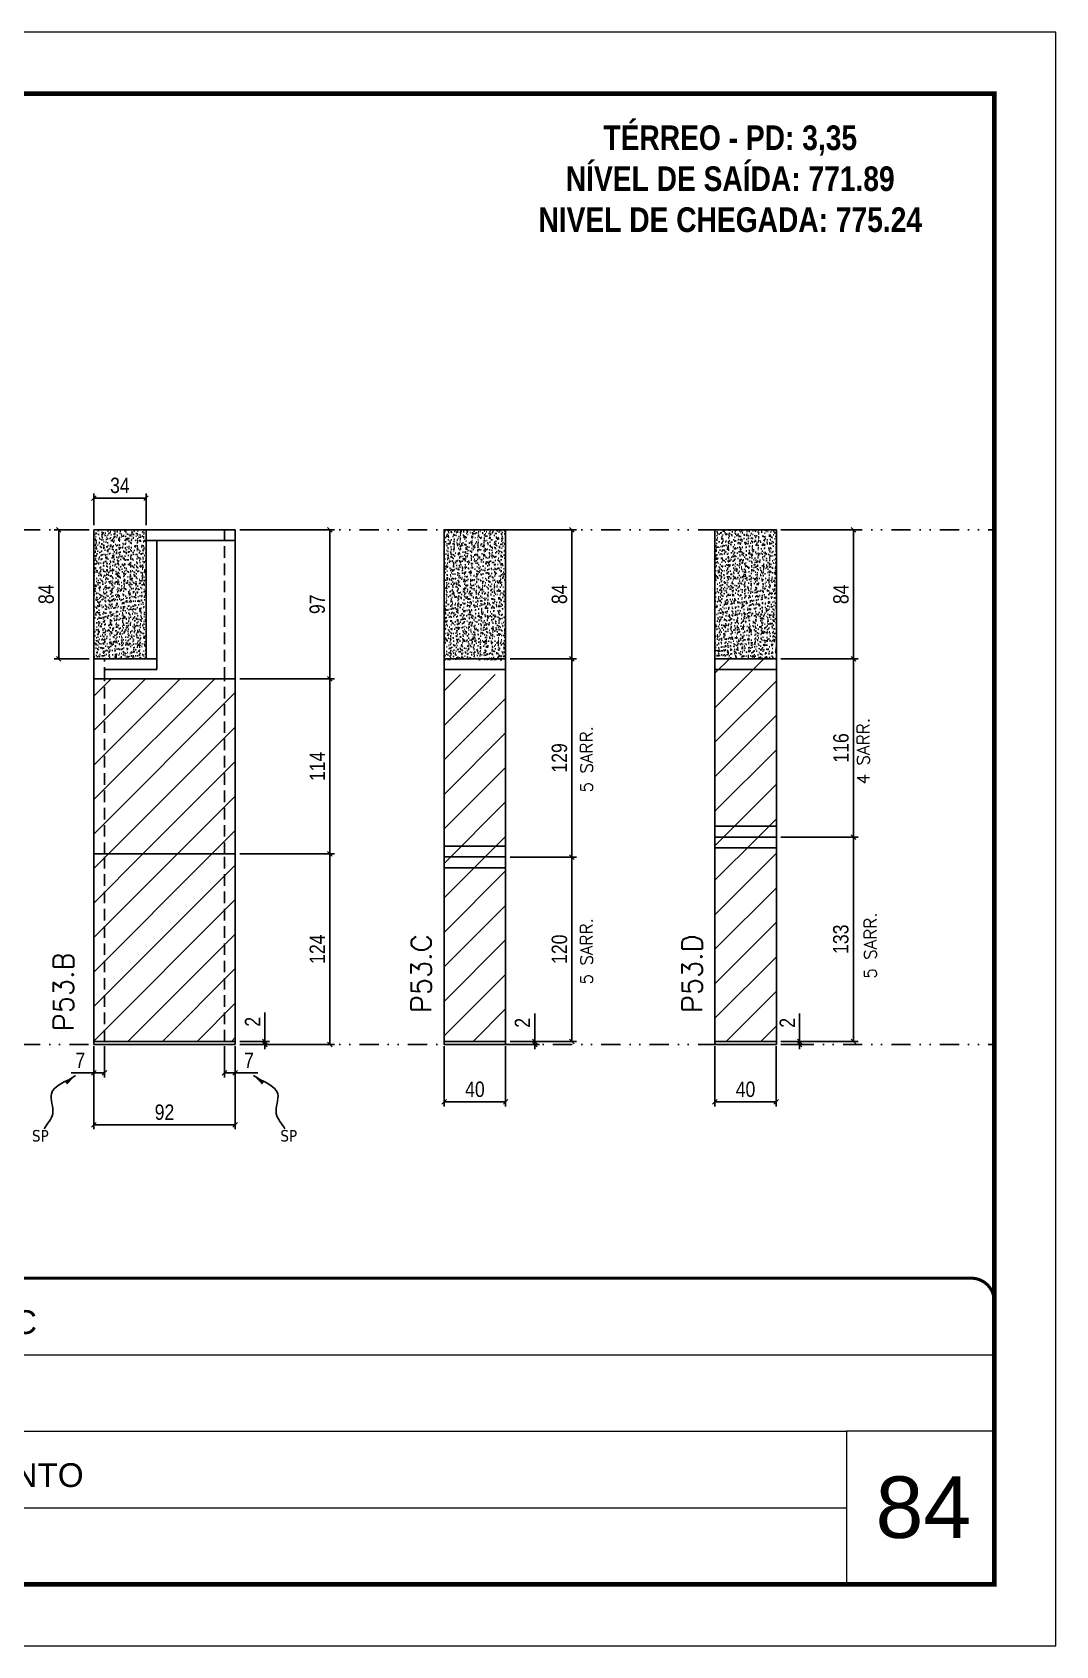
# Model space of a CAD drawing. Extents: x 2949 to 9203, y -16089 to 12527.
# Drawn here: x 8537 to 9203, y -11495 to -10445 of the extents above; entities that cross this region are included whole.
import ezdxf

# ---------------------------------------------------------------- set-up
doc = ezdxf.new("R2010")
doc.units = 0
for name, pattern in [('CONTINUO', [0]), ('DASHED', [0.75, 0.5, -0.25]), ('DIVIDE2', [0.625, 0.25, -0.125, 0, -0.125, 0, -0.125]), ('HIDDEN', [0.375, 0.25, -0.125])]:
    doc.linetypes.add(name, pattern=pattern)
for name, color, linetype, lineweight in [('CARIMBO', 255, 'Continuous', 9), ('Folhas', 255, 'Continuous', 9), ('Hachura', 251, 'Continuous', 9), ('SARRAFO DE PRESSAO', 251, 'DASHED', 9), ('Texto Seção', 7, 'Continuous', 15)]:
    doc.layers.add(name, color=color, linetype=linetype, lineweight=lineweight)
for name, color, linetype in [('COTA', 241, 'Continuous'), ('NOMENCLATURA', 7, 'Continuous'), ('Nível', 160, 'Continuous'), ('Painéis', 200, 'Continuous'), ('Romaneio', 10, 'Continuous'), ('SARR_2.2x7', 40, 'Continuous'), ('Sarrafo de Pressão', 42, 'HIDDEN'), ('texto', 7, 'Continuous')]:
    doc.layers.add(name, color=color, linetype=linetype)
doc.styles.add('ARIAL', font='arial.ttf')
doc.styles.add('COTA TECNICA', font='techl___.ttf', dxfattribs={"height": 10})
doc.styles.add('COTA TECNICA-50', font='techl___.ttf', dxfattribs={"height": 10})
doc.styles.add('REGUA-120', font='ROMANS.shx', dxfattribs={"height": 15})
doc.styles.add('ROMANC', font='techb___.ttf', dxfattribs={"height": 2.5})
doc.styles.add('ROMANS', font='romans.shx')
doc.styles.get("Standard").update_dxf_attribs({"font": 'arial.ttf'})
doc.dimstyles.new('COTA PAINEL-50', dxfattribs={"dimtxt": 10, "dimasz": 3, "dimexe": 3, "dimexo": 3, "dimgap": 3, "dimtad": 1, "dimdec": 1, "dimzin": 12, "dimdsep": 46, "dimtxsty": 'COTA TECNICA-50', "dimblk1": 'OBLIQUE', "dimblk2": 'OBLIQUE', "dimsah": 1, "dimcen": 0.9, "dimclrd": 4, "dimclre": 4, "dimclrt": 240, "dimadec": 1, "dimazin": 3, "dimtfac": 1, "dimtdec": 1, "dimtmove": 0, "dimatfit": 3, "dimfxl": 1, "dimtolj": 1, "dimtzin": 12, "dimarcsym": 0})
doc.dimstyles.new('PAINEL', dxfattribs={"dimtxt": 10, "dimasz": 3, "dimexe": 3, "dimexo": 3, "dimgap": 3, "dimtad": 1, "dimdec": 1, "dimzin": 12, "dimdsep": 46, "dimtxsty": 'COTA TECNICA', "dimblk1": 'OBLIQUE', "dimblk2": 'OBLIQUE', "dimsah": 1, "dimcen": 0.9, "dimclrd": 4, "dimclre": 4, "dimclrt": 240, "dimadec": 1, "dimazin": 3, "dimtfac": 1, "dimtdec": 1, "dimtmove": 0, "dimatfit": 3, "dimfxl": 1, "dimtolj": 1, "dimtzin": 12, "dimarcsym": 0})
doc.dimstyles.get("Standard").update_dxf_attribs({"dimtxt": 0.18, "dimasz": 0.18, "dimexe": 0.18, "dimexo": 0.0625, "dimgap": 0.09, "dimtad": 0, "dimtih": 1, "dimtoh": 1, "dimdec": 4, "dimzin": 0, "dimdsep": 46, "dimtxsty": 'Standard', "dimcen": 0.09, "dimadec": 0, "dimazin": 0, "dimtfac": 1, "dimtdec": 4, "dimtofl": 0, "dimtmove": 0, "dimatfit": 3, "dimfxl": 1, "dimtolj": 1, "dimtzin": 0, "dimarcsym": 0})
pattern_1 = [(45, (-121303.467, -36496.372), (-11.2253202, 11.2253202), [])]
pattern_2 = [(45, (0, 1148.575), (-11.22532, 11.22532), [])]

# ---------------------------------------------------------------- blocks, each defined once
blk = doc.blocks.new('9999999999')
at = {"color": 30, "linetype": 'CONTINUO'}
for p, q in [((98564.6, 34379.6), (99584, 34379.6)), ((98564.6, 34329.8), (99488, 34329.8)), ((99584, 34329.8), (99488, 34329.8)), ((99488, 34329.8), (99488, 34230.2)), ((98564.6, 34280), (99488, 34280))]:
    blk.add_line(p, q, dxfattribs=at)
at = {"color": 30, "linetype": 'CONTINUO', "const_width": 2}
blk.add_lwpolyline([(99584, 34230.2), (99584, 34414.4, 0.414214), (99569, 34429.4), (98229, 34429.4, 0.414214), (98214, 34414.4), (98214, 34245.2, 0.414214), (98229, 34230.2), (99584, 34230.2)], format="xyb", dxfattribs=at)
at = {"layer": 'Folhas'}
blk.add_lwpolyline([(98139, 34190.2), (99624, 34190.2), (99624, 35240.2), (98139, 35240.2)], close=True, dxfattribs=at)
at = {"layer": 'Folhas', "color": 30, "const_width": 3}
blk.add_lwpolyline([(98214, 34230.2), (99584, 34230.2), (99584, 35200.2), (98214, 35200.2)], close=True, dxfattribs=at)
at = {"color": 7, "linetype": 'Continuous', "ltscale": 5, "style": 'ARIAL'}
for s, height, p in [('ROCONTEC', 15.48, (98837.7, 34393.1)), ('1° PAVIMENTO', 15.483, (98837.7, 34293.5))]:
    blk.add_text(s, height=height, dxfattribs=at).set_placement(p)
blk = doc.blocks.new('_Oblique')
at = {"color": 0, "linetype": 'ByBlock', "lineweight": -2}
blk.add_line((-0.5, -0.5), (0.5, 0.5), dxfattribs=at)
blk = doc.blocks.new('*D3126')
at = {"layer": 'COTA', "color": 4, "lineweight": -2, "transparency": 16777216}
for p, q in [((8804.8, -11104.5), (8804.8, -11143.8)), ((8844.8, -11104.5), (8844.8, -11143.8)), ((8804.8, -11140.8), (8844.8, -11140.8))]:
    blk.add_line(p, q, dxfattribs=at)
at = {"layer": 'Defpoints', "color": 0, "transparency": 16777216}
for p in [(8804.8, -11101.5), (8844.8, -11101.5), (8844.8, -11140.8)]:
    blk.add_point(p, dxfattribs=at)
at = {"layer": 'COTA', "color": 4, "lineweight": -2, "transparency": 16777216, "xscale": 3, "yscale": 3, "zscale": 3, "rotation": 180}
blk.add_blockref('_Oblique', (8804.8, -11140.8), dxfattribs=at)
at = {"layer": 'COTA', "color": 4, "lineweight": -2, "transparency": 16777216, "xscale": 3, "yscale": 3, "zscale": 3}
blk.add_blockref('_Oblique', (8844.8, -11140.8), dxfattribs=at)
at = {"layer": 'COTA', "color": 240, "transparency": 16777216, "insert": (8824.8, -11132.7), "char_height": 10, "attachment_point": 5, "style": 'COTA TECNICA'}
blk.add_mtext('\\A1;40', dxfattribs=at)
blk = doc.blocks.new('*D3127')
at = {"layer": 'COTA', "color": 4, "lineweight": -2, "transparency": 16777216}
for p, q in [((8863.7, -11101.5), (8863.7, -11083.4)), ((8847.8, -11101.5), (8866.7, -11101.5)), ((8847.8, -11103.5), (8866.7, -11103.5)), ((8863.7, -11103.5), (8863.7, -11101.5)), ((8863.7, -11103.5), (8863.7, -11106.5))]:
    blk.add_line(p, q, dxfattribs=at)
at = {"layer": 'Defpoints', "color": 0, "transparency": 16777216}
for p in [(8844.8, -11101.5), (8844.8, -11103.5), (8863.7, -11101.5)]:
    blk.add_point(p, dxfattribs=at)
at = {"layer": 'COTA', "color": 4, "lineweight": -2, "transparency": 16777216, "xscale": 3, "yscale": 3, "zscale": 3}
for p, rotation in [((8863.7, -11101.5), 270), ((8863.7, -11103.5), 90)]:
    blk.add_blockref('_Oblique', p, dxfattribs=dict(at, rotation=rotation))
at = {"layer": 'COTA', "color": 240, "transparency": 16777216, "insert": (8855.7, -11089.4), "char_height": 10, "attachment_point": 5, "rotation": 90, "style": 'COTA TECNICA-50'}
blk.add_mtext('\\A1;2', dxfattribs=at)
blk = doc.blocks.new('*D3140')
at = {"layer": 'COTA', "color": 4, "linetype": 'ByBlock', "lineweight": -2, "transparency": 16777216}
for p, q in [((8847.8, -10981.5), (8890.9, -10981.5)), ((8887.9, -11101.5), (8887.9, -10981.5)), ((8847.8, -11101.5), (8890.9, -11101.5))]:
    blk.add_line(p, q, dxfattribs=at)
at = {"layer": 'Defpoints', "color": 0, "linetype": 'ByBlock', "transparency": 16777216}
for p in [(8844.8, -10981.5), (8887.9, -10981.5), (8844.8, -11101.5)]:
    blk.add_point(p, dxfattribs=at)
at = {"layer": 'COTA', "color": 4, "linetype": 'ByBlock', "lineweight": -2, "transparency": 16777216, "xscale": 3, "yscale": 3, "zscale": 3}
for p, rotation in [((8887.9, -10981.5), 90), ((8887.9, -11101.5), 270)]:
    blk.add_blockref('_Oblique', p, dxfattribs=dict(at, rotation=rotation))
at = {"layer": 'COTA', "color": 240, "linetype": 'ByBlock', "transparency": 16777216, "insert": (8879.8, -11041.5), "char_height": 10, "attachment_point": 5, "rotation": 90, "style": 'COTA TECNICA'}
blk.add_mtext('\\A1;120', dxfattribs=at)
blk = doc.blocks.new('*D3128')
at = {"layer": 'COTA', "color": 4, "lineweight": -2, "transparency": 16777216}
for p, q in [((8980.8, -11104.5), (8980.8, -11143.8)), ((9020.8, -11104.5), (9020.8, -11143.8)), ((8980.8, -11140.8), (9020.8, -11140.8))]:
    blk.add_line(p, q, dxfattribs=at)
at = {"layer": 'Defpoints', "color": 0, "transparency": 16777216}
for p in [(8980.8, -11101.5), (9020.8, -11101.5), (9020.8, -11140.8)]:
    blk.add_point(p, dxfattribs=at)
at = {"layer": 'COTA', "color": 4, "lineweight": -2, "transparency": 16777216, "xscale": 3, "yscale": 3, "zscale": 3, "rotation": 180}
blk.add_blockref('_Oblique', (8980.8, -11140.8), dxfattribs=at)
at = {"layer": 'COTA', "color": 4, "lineweight": -2, "transparency": 16777216, "xscale": 3, "yscale": 3, "zscale": 3}
blk.add_blockref('_Oblique', (9020.8, -11140.8), dxfattribs=at)
at = {"layer": 'COTA', "color": 240, "transparency": 16777216, "insert": (9000.8, -11132.7), "char_height": 10, "attachment_point": 5, "style": 'COTA TECNICA'}
blk.add_mtext('\\A1;40', dxfattribs=at)
blk = doc.blocks.new('*D3129')
at = {"layer": 'COTA', "color": 4, "lineweight": -2, "transparency": 16777216}
for p, q in [((9036, -11101.5), (9036, -11083.4)), ((9023.8, -11101.5), (9039, -11101.5)), ((9023.8, -11103.5), (9039, -11103.5)), ((9036, -11103.5), (9036, -11101.5)), ((9036, -11103.5), (9036, -11106.5))]:
    blk.add_line(p, q, dxfattribs=at)
at = {"layer": 'Defpoints', "color": 0, "transparency": 16777216}
for p in [(9020.8, -11101.5), (9020.8, -11103.5), (9036, -11101.5)]:
    blk.add_point(p, dxfattribs=at)
at = {"layer": 'COTA', "color": 4, "lineweight": -2, "transparency": 16777216, "xscale": 3, "yscale": 3, "zscale": 3}
for p, rotation in [((9036, -11101.5), 270), ((9036, -11103.5), 90)]:
    blk.add_blockref('_Oblique', p, dxfattribs=dict(at, rotation=rotation))
at = {"layer": 'COTA', "color": 240, "transparency": 16777216, "insert": (9028, -11089.4), "char_height": 10, "attachment_point": 5, "rotation": 90, "style": 'COTA TECNICA-50'}
blk.add_mtext('\\A1;2', dxfattribs=at)
blk = doc.blocks.new('*D3141')
at = {"layer": 'COTA', "color": 4, "linetype": 'ByBlock', "lineweight": -2, "transparency": 16777216}
for p, q in [((9023.8, -10768.5), (9074, -10768.5)), ((9071, -10768.5), (9071, -10852.5)), ((9023.8, -10852.5), (9074, -10852.5))]:
    blk.add_line(p, q, dxfattribs=at)
at = {"layer": 'Defpoints', "color": 0, "linetype": 'ByBlock', "transparency": 16777216}
for p in [(9020.8, -10768.5), (9020.8, -10852.5), (9071, -10852.5)]:
    blk.add_point(p, dxfattribs=at)
at = {"layer": 'COTA', "color": 4, "linetype": 'ByBlock', "lineweight": -2, "transparency": 16777216, "xscale": 3, "yscale": 3, "zscale": 3}
for p, rotation in [((9071, -10768.5), 90), ((9071, -10852.5), 270)]:
    blk.add_blockref('_Oblique', p, dxfattribs=dict(at, rotation=rotation))
at = {"layer": 'COTA', "color": 240, "linetype": 'ByBlock', "transparency": 16777216, "insert": (9062.9, -10810.5), "char_height": 10, "attachment_point": 5, "rotation": 90, "style": 'COTA TECNICA'}
blk.add_mtext('\\A1;84', dxfattribs=at)
blk = doc.blocks.new('*D3142')
at = {"layer": 'COTA', "color": 4, "linetype": 'ByBlock', "lineweight": -2, "transparency": 16777216}
for p, q in [((9023.8, -10968.5), (9074, -10968.5)), ((9071, -11101.5), (9071, -10968.5)), ((9023.8, -11101.5), (9074, -11101.5))]:
    blk.add_line(p, q, dxfattribs=at)
at = {"layer": 'Defpoints', "color": 0, "linetype": 'ByBlock', "transparency": 16777216}
for p in [(9020.8, -10968.5), (9071, -10968.5), (9020.8, -11101.5)]:
    blk.add_point(p, dxfattribs=at)
at = {"layer": 'COTA', "color": 4, "linetype": 'ByBlock', "lineweight": -2, "transparency": 16777216, "xscale": 3, "yscale": 3, "zscale": 3}
for p, rotation in [((9071, -10968.5), 90), ((9071, -11101.5), 270)]:
    blk.add_blockref('_Oblique', p, dxfattribs=dict(at, rotation=rotation))
at = {"layer": 'COTA', "color": 240, "linetype": 'ByBlock', "transparency": 16777216, "insert": (9062.8, -11035), "char_height": 10, "attachment_point": 5, "rotation": 90, "style": 'COTA TECNICA'}
blk.add_mtext('\\A1;133', dxfattribs=at)
blk = doc.blocks.new('*D3130')
at = {"layer": 'COTA', "color": 4, "lineweight": -2, "transparency": 16777216}
for p, q in [((8576.9, -11104.5), (8576.9, -11158.7)), ((8668.9, -11104.5), (8668.9, -11158.7)), ((8576.9, -11155.7), (8668.9, -11155.7))]:
    blk.add_line(p, q, dxfattribs=at)
at = {"layer": 'Defpoints', "color": 0, "transparency": 16777216}
for p in [(8576.9, -11101.5), (8668.9, -11101.5), (8668.9, -11155.7)]:
    blk.add_point(p, dxfattribs=at)
at = {"layer": 'COTA', "color": 4, "lineweight": -2, "transparency": 16777216, "xscale": 3, "yscale": 3, "zscale": 3, "rotation": 180}
blk.add_blockref('_Oblique', (8576.9, -11155.7), dxfattribs=at)
at = {"layer": 'COTA', "color": 4, "lineweight": -2, "transparency": 16777216, "xscale": 3, "yscale": 3, "zscale": 3}
blk.add_blockref('_Oblique', (8668.9, -11155.7), dxfattribs=at)
at = {"layer": 'COTA', "color": 240, "transparency": 16777216, "insert": (8622.9, -11147.6), "char_height": 10, "attachment_point": 5, "style": 'COTA TECNICA'}
blk.add_mtext('\\A1;92', dxfattribs=at)
blk = doc.blocks.new('*D3131')
at = {"layer": 'COTA', "color": 4, "lineweight": -2, "transparency": 16777216}
for p, q in [((8661.9, -11104.5), (8661.9, -11125)), ((8668.9, -11106.5), (8668.9, -11125)), ((8661.9, -11122), (8668.9, -11122)), ((8668.9, -11122), (8683.7, -11122))]:
    blk.add_line(p, q, dxfattribs=at)
at = {"layer": 'Defpoints', "color": 0, "transparency": 16777216}
for p in [(8661.9, -11101.5), (8668.9, -11103.5), (8668.9, -11122)]:
    blk.add_point(p, dxfattribs=at)
at = {"layer": 'COTA', "color": 4, "lineweight": -2, "transparency": 16777216, "xscale": 3, "yscale": 3, "zscale": 3, "rotation": 180}
blk.add_blockref('_Oblique', (8661.9, -11122), dxfattribs=at)
at = {"layer": 'COTA', "color": 4, "lineweight": -2, "transparency": 16777216, "xscale": 3, "yscale": 3, "zscale": 3}
blk.add_blockref('_Oblique', (8668.9, -11122), dxfattribs=at)
at = {"layer": 'COTA', "color": 240, "transparency": 16777216, "insert": (8677.8, -11113.9), "char_height": 10, "attachment_point": 5, "style": 'COTA TECNICA-50'}
blk.add_mtext('\\A1;7', dxfattribs=at)
blk = doc.blocks.new('*D3132')
at = {"layer": 'COTA', "color": 4, "lineweight": -2, "transparency": 16777216}
for p, q in [((8576.9, -11106.5), (8576.9, -11125)), ((8583.9, -11104.5), (8583.9, -11125)), ((8576.9, -11122), (8562.2, -11122)), ((8583.9, -11122), (8576.9, -11122))]:
    blk.add_line(p, q, dxfattribs=at)
at = {"layer": 'Defpoints', "color": 0, "transparency": 16777216}
for p in [(8576.9, -11103.5), (8583.9, -11101.5), (8576.9, -11122)]:
    blk.add_point(p, dxfattribs=at)
at = {"layer": 'COTA', "color": 4, "lineweight": -2, "transparency": 16777216, "xscale": 3, "yscale": 3, "zscale": 3, "rotation": 180}
blk.add_blockref('_Oblique', (8576.9, -11122), dxfattribs=at)
at = {"layer": 'COTA', "color": 4, "lineweight": -2, "transparency": 16777216, "xscale": 3, "yscale": 3, "zscale": 3}
blk.add_blockref('_Oblique', (8583.9, -11122), dxfattribs=at)
at = {"layer": 'COTA', "color": 240, "transparency": 16777216, "insert": (8568.1, -11113.9), "char_height": 10, "attachment_point": 5, "style": 'COTA TECNICA-50'}
blk.add_mtext('\\A1;7', dxfattribs=at)
blk = doc.blocks.new('*D3133')
at = {"layer": 'Defpoints', "color": 0, "linetype": 'ByBlock', "transparency": 16777216}
for p in [(8668.9, -10979.5), (8730.4, -10979.5), (8668.9, -11103.5)]:
    blk.add_point(p, dxfattribs=at)
at = {"layer": 'Romaneio', "color": 4, "linetype": 'ByBlock', "lineweight": -2, "transparency": 16777216}
for p, q in [((8671.9, -10979.5), (8733.4, -10979.5)), ((8730.4, -11103.5), (8730.4, -10979.5)), ((8671.9, -11103.5), (8733.4, -11103.5))]:
    blk.add_line(p, q, dxfattribs=at)
at = {"layer": 'Romaneio', "color": 4, "linetype": 'ByBlock', "lineweight": -2, "transparency": 16777216, "xscale": 3, "yscale": 3, "zscale": 3}
for p, rotation in [((8730.4, -10979.5), 90), ((8730.4, -11103.5), 270)]:
    blk.add_blockref('_Oblique', p, dxfattribs=dict(at, rotation=rotation))
at = {"layer": 'Romaneio', "color": 240, "linetype": 'ByBlock', "transparency": 16777216, "insert": (8722.3, -11041.5), "char_height": 10, "attachment_point": 5, "rotation": 90, "style": 'COTA TECNICA'}
blk.add_mtext('\\A1;124', dxfattribs=at)
blk = doc.blocks.new('*D3134')
at = {"layer": 'COTA', "color": 4, "lineweight": -2, "transparency": 16777216}
for p, q in [((8688.2, -11101.5), (8688.2, -11082.7)), ((8671.9, -11101.5), (8691.2, -11101.5)), ((8671.9, -11103.5), (8691.2, -11103.5)), ((8688.2, -11103.5), (8688.2, -11101.5)), ((8688.2, -11103.5), (8688.2, -11106.5))]:
    blk.add_line(p, q, dxfattribs=at)
at = {"layer": 'Defpoints', "color": 0, "transparency": 16777216}
for p in [(8668.9, -11101.5), (8668.9, -11103.5), (8688.2, -11103.5)]:
    blk.add_point(p, dxfattribs=at)
at = {"layer": 'COTA', "color": 4, "lineweight": -2, "transparency": 16777216, "xscale": 3, "yscale": 3, "zscale": 3}
for p, rotation in [((8688.2, -11101.5), 270), ((8688.2, -11103.5), 90)]:
    blk.add_blockref('_Oblique', p, dxfattribs=dict(at, rotation=rotation))
at = {"layer": 'COTA', "color": 240, "transparency": 16777216, "insert": (8680.2, -11088.7), "char_height": 10, "attachment_point": 5, "rotation": 90, "style": 'COTA TECNICA-50'}
blk.add_mtext('\\A1;2', dxfattribs=at)
blk = doc.blocks.new('*D3135')
at = {"layer": 'COTA', "color": 4, "linetype": 'ByBlock', "lineweight": -2, "transparency": 16777216}
for p, q in [((8671.9, -10865.5), (8733.4, -10865.5)), ((8730.4, -10979.5), (8730.4, -10865.5)), ((8674.3, -10979.5), (8733.4, -10979.5))]:
    blk.add_line(p, q, dxfattribs=at)
at = {"layer": 'Defpoints', "color": 0, "linetype": 'ByBlock', "transparency": 16777216}
for p in [(8668.9, -10865.5), (8730.4, -10865.5), (8671.3, -10979.5)]:
    blk.add_point(p, dxfattribs=at)
at = {"layer": 'COTA', "color": 4, "linetype": 'ByBlock', "lineweight": -2, "transparency": 16777216, "xscale": 3, "yscale": 3, "zscale": 3}
for p, rotation in [((8730.4, -10865.5), 90), ((8730.4, -10979.5), 270)]:
    blk.add_blockref('_Oblique', p, dxfattribs=dict(at, rotation=rotation))
at = {"layer": 'COTA', "color": 240, "linetype": 'ByBlock', "transparency": 16777216, "insert": (8722.3, -10922.5), "char_height": 10, "attachment_point": 5, "rotation": 90, "style": 'COTA TECNICA'}
blk.add_mtext('\\A1;114', dxfattribs=at)
blk = doc.blocks.new('*D3144')
at = {"layer": 'COTA', "color": 4, "linetype": 'ByBlock', "lineweight": -2, "transparency": 16777216}
for p, q in [((8847.8, -10768.5), (8890.9, -10768.5)), ((8887.9, -10768.5), (8887.9, -10852.5)), ((8847.8, -10852.5), (8890.9, -10852.5))]:
    blk.add_line(p, q, dxfattribs=at)
at = {"layer": 'Defpoints', "color": 0, "linetype": 'ByBlock', "transparency": 16777216}
for p in [(8844.8, -10768.5), (8844.8, -10852.5), (8887.9, -10852.5)]:
    blk.add_point(p, dxfattribs=at)
at = {"layer": 'COTA', "color": 4, "linetype": 'ByBlock', "lineweight": -2, "transparency": 16777216, "xscale": 3, "yscale": 3, "zscale": 3}
for p, rotation in [((8887.9, -10768.5), 90), ((8887.9, -10852.5), 270)]:
    blk.add_blockref('_Oblique', p, dxfattribs=dict(at, rotation=rotation))
at = {"layer": 'COTA', "color": 240, "linetype": 'ByBlock', "transparency": 16777216, "insert": (8879.8, -10810.5), "char_height": 10, "attachment_point": 5, "rotation": 90, "style": 'COTA TECNICA'}
blk.add_mtext('\\A1;84', dxfattribs=at)
blk = doc.blocks.new('*D3136')
at = {"layer": 'COTA', "color": 4, "linetype": 'ByBlock', "lineweight": -2, "transparency": 16777216}
for p, q in [((8847.8, -10852.5), (8890.9, -10852.5)), ((8887.9, -10852.5), (8887.9, -10981.5)), ((8847.8, -10981.5), (8890.9, -10981.5))]:
    blk.add_line(p, q, dxfattribs=at)
at = {"layer": 'Defpoints', "color": 0, "linetype": 'ByBlock', "transparency": 16777216}
for p in [(8844.8, -10852.5), (8844.8, -10981.5), (8887.9, -10981.5)]:
    blk.add_point(p, dxfattribs=at)
at = {"layer": 'COTA', "color": 4, "linetype": 'ByBlock', "lineweight": -2, "transparency": 16777216, "xscale": 3, "yscale": 3, "zscale": 3}
for p, rotation in [((8887.9, -10852.5), 90), ((8887.9, -10981.5), 270)]:
    blk.add_blockref('_Oblique', p, dxfattribs=dict(at, rotation=rotation))
at = {"layer": 'COTA', "color": 240, "linetype": 'ByBlock', "transparency": 16777216, "insert": (8879.8, -10917), "char_height": 10, "attachment_point": 5, "rotation": 90, "style": 'COTA TECNICA'}
blk.add_mtext('\\A1;129', dxfattribs=at)
blk = doc.blocks.new('*D3143')
at = {"layer": 'COTA', "color": 4, "lineweight": -2, "transparency": 16777216}
for p, q in [((9023.8, -10852.5), (9074, -10852.5)), ((9071, -10852.5), (9071, -10968.5)), ((9023.8, -10968.5), (9074, -10968.5))]:
    blk.add_line(p, q, dxfattribs=at)
at = {"layer": 'Defpoints', "color": 0, "transparency": 16777216}
for p in [(9020.8, -10852.5), (9020.8, -10968.5), (9071, -10968.5)]:
    blk.add_point(p, dxfattribs=at)
at = {"layer": 'COTA', "color": 4, "lineweight": -2, "transparency": 16777216, "xscale": 3, "yscale": 3, "zscale": 3}
for p, rotation in [((9071, -10852.5), 90), ((9071, -10968.5), 270)]:
    blk.add_blockref('_Oblique', p, dxfattribs=dict(at, rotation=rotation))
at = {"layer": 'COTA', "color": 240, "transparency": 16777216, "insert": (9062.9, -10910.5), "char_height": 10, "attachment_point": 5, "rotation": 90, "style": 'COTA TECNICA'}
blk.add_mtext('\\A1;116', dxfattribs=at)
blk = doc.blocks.new('*D3146')
at = {"layer": 'COTA', "color": 4, "linetype": 'ByBlock', "lineweight": -2, "transparency": 16777216}
for p, q in [((8671.9, -10768.5), (8733.4, -10768.5)), ((8730.4, -10865.5), (8730.4, -10768.5)), ((8671.9, -10865.5), (8733.4, -10865.5))]:
    blk.add_line(p, q, dxfattribs=at)
at = {"layer": 'Defpoints', "color": 0, "linetype": 'ByBlock', "transparency": 16777216}
for p in [(8668.9, -10768.5), (8730.4, -10768.5), (8668.9, -10865.5)]:
    blk.add_point(p, dxfattribs=at)
at = {"layer": 'COTA', "color": 4, "linetype": 'ByBlock', "lineweight": -2, "transparency": 16777216, "xscale": 3, "yscale": 3, "zscale": 3}
for p, rotation in [((8730.4, -10768.5), 90), ((8730.4, -10865.5), 270)]:
    blk.add_blockref('_Oblique', p, dxfattribs=dict(at, rotation=rotation))
at = {"layer": 'COTA', "color": 240, "linetype": 'ByBlock', "transparency": 16777216, "insert": (8722.3, -10817), "char_height": 10, "attachment_point": 5, "rotation": 90, "style": 'COTA TECNICA'}
blk.add_mtext('\\A1;97', dxfattribs=at)
blk = doc.blocks.new('*D3148')
at = {"layer": 'COTA', "color": 4, "lineweight": -2, "transparency": 16777216}
for p, q in [((8573.9, -10768.5), (8551.1, -10768.5)), ((8554.1, -10768.5), (8554.1, -10852.5)), ((8573.9, -10852.5), (8551.1, -10852.5))]:
    blk.add_line(p, q, dxfattribs=at)
at = {"layer": 'Defpoints', "color": 0, "transparency": 16777216}
for p in [(8576.9, -10768.5), (8554.1, -10852.5), (8576.9, -10852.5)]:
    blk.add_point(p, dxfattribs=at)
at = {"layer": 'COTA', "color": 4, "lineweight": -2, "transparency": 16777216, "xscale": 3, "yscale": 3, "zscale": 3}
for p, rotation in [((8554.1, -10768.5), 90), ((8554.1, -10852.5), 270)]:
    blk.add_blockref('_Oblique', p, dxfattribs=dict(at, rotation=rotation))
at = {"layer": 'COTA', "color": 240, "transparency": 16777216, "insert": (8546, -10810.5), "char_height": 10, "attachment_point": 5, "rotation": 90, "style": 'COTA TECNICA-50'}
blk.add_mtext('\\A1;84', dxfattribs=at)
blk = doc.blocks.new('*D3149')
at = {"layer": 'COTA', "color": 4, "lineweight": -2, "transparency": 16777216}
for p, q in [((8576.9, -10765.5), (8576.9, -10744.9)), ((8576.9, -10747.9), (8610.9, -10747.9)), ((8610.9, -10765.5), (8610.9, -10744.9))]:
    blk.add_line(p, q, dxfattribs=at)
at = {"layer": 'Defpoints', "color": 0, "transparency": 16777216}
for p in [(8610.9, -10747.9), (8576.9, -10768.5), (8610.9, -10768.5)]:
    blk.add_point(p, dxfattribs=at)
at = {"layer": 'COTA', "color": 4, "lineweight": -2, "transparency": 16777216, "xscale": 3, "yscale": 3, "zscale": 3, "rotation": 180}
blk.add_blockref('_Oblique', (8576.9, -10747.9), dxfattribs=at)
at = {"layer": 'COTA', "color": 4, "lineweight": -2, "transparency": 16777216, "xscale": 3, "yscale": 3, "zscale": 3}
blk.add_blockref('_Oblique', (8610.9, -10747.9), dxfattribs=at)
at = {"layer": 'COTA', "color": 240, "transparency": 16777216, "insert": (8593.9, -10739.7), "char_height": 10, "attachment_point": 5, "style": 'COTA TECNICA-50'}
blk.add_mtext('\\A1;34', dxfattribs=at)

msp = doc.modelspace()

# ---------------------------------------------------------------- hatches: boundary and pattern name
at = {"layer": 'COTA', "linetype": 'ByBlock'}
h = msp.add_hatch(dxfattribs=at)
h.set_pattern_fill('AR-CONC', color=256, scale=0.03)
h.set_pattern_definition([(50, (0, 1148.575), (5.4655401, -0.4781726), [0.5715, -6.2865]), (355, (0, 1148.575), (-1.0573026, 5.7317054), [0.4572, -5.0292175]), (100.451445, (0.4555, 1148.535), (4.4082374, 5.2535326), [0.4857003, -5.3427073]), (46.1842, (0, 1150.099), (8.1323712, -1.2612698), [0.85725, -9.42975]), (96.63556, (0.678, 1149.994), (7.122124, 7.4227837), [0.7285507, -8.0140682]), (351.18415, (0, 1150.099), (7.122124, 7.4227837), [0.685799, -7.543792]), (21, (0.762, 1149.718), (4.5484317, -3.067956), [0.5715, -6.2865]), (326, (0.762, 1149.718), (1.8540609, 5.525639), [0.4572, -5.0292]), (71.451445, (1.141, 1149.4624), (6.4024926, 2.457683), [0.4857003, -5.3426981]), (37.5, (0, 1148.5751), (0.0926581, 2.53665117), [0, -4.96824, 0, -5.1054, 0, -5.04825]), (7.5, (0, 1148.575), (2.0045899, 3.00541724), [0, -2.91084, 0, -4.85394, 0, -1.92405]), (327.5, (-1.6993, 1148.5751), (4.06771786, -0.17186232), [0, -1.905, 0, -5.9436, 0, -7.8867]), (317.5, (-2.4613, 1148.575), (4.4438754, 0.7627947), [0, -2.4765, 0, -3.94716, 0, -5.6007])])
h.paths.add_polyline_path([(8610.95, -10768.48), (8576.95, -10768.48), (8576.95, -10852.48), (8610.95, -10852.48)])
h = msp.add_hatch(dxfattribs=at)
h.set_pattern_fill('AR-CONC', color=256, scale=0.03)
h.set_pattern_definition([(50, (-122920.3215, -40046.697), (5.46554007, -0.47817257), [0.5715, -6.2865]), (355, (-122920.3215, -40046.697), (-1.05730264, 5.73170536), [0.4572, -5.02921753]), (100.4514447, (-122919.866, -40046.737), (4.40823741, 5.25353256), [0.48570026, -5.34270734]), (46.1842, (-122920.3215, -40045.173), (8.13237123, -1.26126984), [0.85725, -9.42975]), (96.6355576, (-122919.644, -40045.278), (7.122124, 7.42278374), [0.7285507, -8.01406824]), (351.184151, (-122920.3215, -40045.173), (7.122124, 7.42278374), [0.685799, -7.54379196]), (21, (-122919.5595, -40045.554), (4.54843174, -3.06795595), [0.5715, -6.2865]), (326, (-122919.5595, -40045.554), (1.85406085, 5.52563898), [0.4572, -5.0292]), (71.451445, (-122919.1805, -40045.81), (6.40249258, 2.45768307), [0.48570026, -5.34269813]), (37.5, (-122920.3215, -40046.6971), (0.092658098, 2.536651166), [0, -4.96824, 0, -5.1054, 0, -5.04825]), (7.5, (-122920.3215, -40046.697), (2.004589875, 3.005417245), [0, -2.91084, 0, -4.85394, 0, -1.92405]), (327.5, (-122922.0208, -40046.6971), (4.067717855, -0.17186232), [0, -1.905, 0, -5.9436, 0, -7.8867]), (317.5, (-122922.7828, -40046.697), (4.44387544, 0.76279473), [0, -2.4765, 0, -3.94716, 0, -5.6007])])
h.paths.add_polyline_path([(8804.78, -10853.28), (8844.78, -10853.28), (8844.78, -10768.48), (8804.78, -10768.48)])
h = msp.add_hatch(dxfattribs=at)
h.set_pattern_fill('AR-CONC', color=256, scale=0.03)
h.set_pattern_definition([(50, (-122744.2647, -40005.897), (5.46554007, -0.47817257), [0.5715, -6.2865]), (355, (-122744.2647, -40005.897), (-1.05730264, 5.73170536), [0.4572, -5.02921753]), (100.4514447, (-122743.809, -40005.937), (4.40823741, 5.25353256), [0.48570026, -5.34270734]), (46.1842, (-122744.265, -40004.373), (8.13237123, -1.26126984), [0.85725, -9.42975]), (96.6355576, (-122743.587, -40004.478), (7.122124, 7.42278374), [0.7285507, -8.01406824]), (351.184151, (-122744.265, -40004.373), (7.122124, 7.42278374), [0.685799, -7.54379196]), (21, (-122743.5027, -40004.754), (4.54843174, -3.06795595), [0.5715, -6.2865]), (326, (-122743.5027, -40004.754), (1.85406085, 5.52563898), [0.4572, -5.0292]), (71.451445, (-122743.1237, -40005.01), (6.40249258, 2.45768307), [0.48570026, -5.34269813]), (37.5, (-122744.2647, -40005.8971), (0.092658098, 2.536651166), [0, -4.96824, 0, -5.1054, 0, -5.04825]), (7.5, (-122744.2647, -40005.897), (2.004589875, 3.005417245), [0, -2.91084, 0, -4.85394, 0, -1.92405]), (327.5, (-122745.964, -40005.8971), (4.067717855, -0.17186232), [0, -1.905, 0, -5.9436, 0, -7.8867]), (317.5, (-122746.726, -40005.897), (4.44387544, 0.76279473), [0, -2.4765, 0, -3.94716, 0, -5.6007])])
h.paths.add_polyline_path([(8980.84, -10852.48), (9020.84, -10852.48), (9020.84, -10768.48), (8980.84, -10768.48)])
at = {"layer": 'Hachura'}
h = msp.add_hatch(dxfattribs=at)
h.set_pattern_fill('ANSI31', color=256, scale=5)
h.set_pattern_definition(pattern_2)
h.paths.add_polyline_path([(9020.84, -10968.48), (9020.84, -10852.48), (8980.84, -10852.48), (8980.84, -10968.48)])
at = {"layer": 'Hachura', "linetype": 'ByBlock'}
h = msp.add_hatch(dxfattribs=at)
h.set_pattern_fill('ANSI31', color=256, scale=5)
h.set_pattern_definition(pattern_1)
h.paths.add_polyline_path([(8668.95, -10865.48), (8576.95, -10865.48), (8576.95, -10979.48), (8668.95, -10979.48)])
h = msp.add_hatch(dxfattribs=at)
h.set_pattern_fill('ANSI31', color=256, scale=5)
h.set_pattern_definition(pattern_1)
h.paths.add_polyline_path([(8844.78, -10862.68), (8804.78, -10862.68), (8804.78, -11101.48), (8844.78, -11101.48)])
at = {"layer": 'Hachura'}
h = msp.add_hatch(dxfattribs=at)
h.set_pattern_fill('ANSI31', color=256, scale=5)
h.set_pattern_definition(pattern_2)
h.paths.add_polyline_path([(9020.84, -10968.48), (8980.84, -10968.48), (8980.84, -11101.48), (9020.84, -11101.48)])
at = {"layer": 'Hachura', "linetype": 'ByBlock'}
h = msp.add_hatch(dxfattribs=at)
h.set_pattern_fill('ANSI31', color=256, scale=5)
h.set_pattern_definition(pattern_1)
h.paths.add_polyline_path([(8668.95, -10979.48), (8576.95, -10979.48), (8576.95, -11101.48), (8668.95, -11101.48)])

# ---------------------------------------------------------------- linework, layer by layer
at = {"layer": 'COTA', "linetype": 'ByBlock'}
for p, q in [((8576.95, -10852.48), (8576.95, -10768.48)), ((8576.95, -10768.48), (8610.95, -10768.48))]:
    msp.add_line(p, q, dxfattribs=at)
for points in [[(8804.78, -10852.48), (8844.78, -10852.48), (8844.78, -10768.48), (8804.78, -10768.48)], [(8980.84, -10852.48), (9020.84, -10852.48), (9020.84, -10768.48), (8980.84, -10768.48)]]:
    msp.add_lwpolyline(points, close=True, dxfattribs=at)
at = {"layer": 'Nível', "color": 4, "linetype": 'DIVIDE2', "ltscale": 50}
for p, q in [((8152.19, -10768.48), (9162.53, -10768.48)), ((8152.19, -11103.48), (9162.53, -11103.48))]:
    msp.add_line(p, q, dxfattribs=at)
at = {"layer": 'Painéis'}
for p, q in [((8610.95, -10852.48), (8610.95, -10768.48)), ((8668.95, -10768.48), (8610.95, -10768.48)), ((8668.95, -10865.48), (8668.95, -10768.48)), ((8576.95, -10865.48), (8576.95, -10852.48)), ((8610.95, -10852.48), (8576.95, -10852.48)), ((8980.84, -10852.48), (9020.84, -10852.48)), ((8980.84, -10968.48), (8980.84, -10852.48)), ((9020.84, -10852.48), (9020.84, -10968.48)), ((8980.84, -10968.48), (9020.84, -10968.48)), ((9020.84, -10968.48), (8980.84, -10968.48))]:
    msp.add_line(p, q, dxfattribs=at)
at = {"layer": 'Painéis', "linetype": 'ByBlock'}
for p, q in [((8844.78, -10852.48), (8804.78, -10852.48)), ((8804.78, -10852.48), (8804.78, -10981.48)), ((8844.78, -10981.48), (8844.78, -10852.48)), ((8576.95, -10865.48), (8576.95, -11103.48)), ((8668.95, -10865.48), (8576.95, -10865.48)), ((8668.95, -10865.48), (8576.95, -10865.48)), ((8668.95, -10865.48), (8668.95, -11103.48)), ((8576.95, -10979.48), (8668.95, -10979.48)), ((8576.95, -10979.48), (8668.95, -10979.48)), ((8804.78, -10981.48), (8844.78, -10981.48)), ((8576.95, -11101.48), (8668.95, -11101.48)), ((8576.95, -11103.48), (8668.95, -11103.48))]:
    msp.add_line(p, q, dxfattribs=at)
at = {"layer": 'Painéis'}
for points in [[(8980.84, -11101.48), (9020.84, -11101.48), (9020.84, -10968.48), (8980.84, -10968.48)], [(8980.84, -10968.48), (9020.84, -10968.48), (9020.84, -10968.48), (8980.84, -10968.48)], [(8804.78, -11101.48), (8844.78, -11101.48), (8844.78, -10981.48), (8804.78, -10981.48)], [(8804.78, -11101.48), (8844.78, -11101.48), (8844.78, -11103.48), (8804.78, -11103.48)], [(8980.84, -11101.48), (9020.84, -11101.48), (9020.84, -11103.48), (8980.84, -11103.48)]]:
    msp.add_lwpolyline(points, close=True, dxfattribs=at)
at = {"layer": 'SARR_2.2x7'}
for p, q in [((8610.95, -10775.48), (8668.95, -10775.48)), ((8617.95, -10852.48), (8617.95, -10775.48)), ((8610.95, -10852.48), (8617.95, -10852.48)), ((8617.95, -10859.48), (8617.95, -10852.48)), ((8583.95, -10859.48), (8617.95, -10859.48)), ((8844.78, -10859.48), (8804.78, -10859.48)), ((8980.84, -10859.48), (9020.84, -10859.48)), ((8980.84, -10961.48), (9020.84, -10961.48)), ((9020.84, -10961.48), (8980.84, -10961.48)), ((8804.78, -10974.48), (8844.78, -10974.48)), ((8980.84, -10975.48), (9020.84, -10975.48)), ((8980.84, -10975.48), (9020.84, -10975.48)), ((8804.78, -10988.48), (8844.78, -10988.48))]:
    msp.add_line(p, q, dxfattribs=at)
at = {"layer": 'Sarrafo de Pressão', "ltscale": 30}
for p, q in [((8661.95, -10865.48), (8661.95, -10768.48)), ((8583.95, -10865.48), (8583.95, -10852.48)), ((8583.95, -10979.48), (8583.95, -10865.48)), ((8661.95, -10979.48), (8661.95, -10865.48)), ((8583.95, -11101.48), (8583.95, -10979.48)), ((8661.95, -11101.48), (8661.95, -10979.48))]:
    msp.add_line(p, q, dxfattribs=at)

# ---------------------------------------------------------------- block references
at = {"layer": 'SARRAFO DE PRESSAO', "color": 6, "linetype": 'ByBlock'}
msp.add_blockref('9999999999', (-90421.44, -45684.97), dxfattribs=at)

# ---------------------------------------------------------------- texts
at = {"layer": 'CARIMBO', "style": 'ARIAL'}
msp.add_text('84', height=40, dxfattribs=at).set_placement((9085.39, -11424.62))
at = {"layer": 'NOMENCLATURA', "color": 2, "insert": (8990.86, -10478.71), "char_height": 16, "attachment_point": 2, "style": 'ROMANC'}
msp.add_mtext_dynamic_manual_height_columns('\\PTÉRREO - PD: 3,35\\PNÍVEL DE SAÍDA: 771.89\\PNIVEL DE CHEGADA: 775.24', width=300.2766, gutter_width=1, heights=[0], dxfattribs=at)
at = {"layer": 'texto', "color": 0, "char_height": 7.5, "attachment_point": 5}
for insert in [(8542.17, -11162.98), (8703.72, -11162.98)]:
    msp.add_mtext('{\\fTahoma|b0|i0|c0|p34;\\C4;SP}', dxfattribs=dict(at, insert=insert))
at = {"layer": 'Texto Seção', "linetype": 'Continuous', "style": 'ROMANS'}
for s, p in [('5 SARR.', (8901.37, -10939.49)), ('4 SARR.', (9081.35, -10934.24)), ('5 SARR.', (8901.37, -11064.44)), ('5 SARR.', (9085.99, -11060.72))]:
    msp.add_text(s, height=8, rotation=90, dxfattribs=at).set_placement(p)
at = {"layer": 'Texto Seção', "style": 'REGUA-120'}
msp.add_text('P53.B', height=13, rotation=90, dxfattribs=at).set_placement((8563.67, -11094.85))
at = {"layer": 'Texto Seção', "char_height": 13, "width": 285.3299, "attachment_point": 7, "rotation": 90, "style": 'REGUA-120'}
for s, insert in [('P53.C', (8796.45, -11083.02)), ('P53.D', (8972.51, -11083.02))]:
    msp.add_mtext(s, dxfattribs=dict(at, insert=insert))

# ---------------------------------------------------------------- dimensions: what is measured, and where the dimension line sits
at = {"layer": 'COTA'}
for base, p1, p2, picture, middle in [((8610.95, -10747.9), (8576.95, -10768.48), (8610.95, -10768.48), '*D3149', (8593.95, -10739.68)), ((8668.95, -11121.99), (8661.95, -11101.48), (8668.95, -11103.48), '*D3131', (8677.81, -11113.92))]:
    dim = msp.add_linear_dim(base=base, p1=p1, p2=p2, dimstyle='COTA PAINEL-50', dxfattribs=at)
    dim.commit()
    dim.dimension.update_dxf_attribs({"geometry": picture, "text_midpoint": middle})
for base, p1, p2, picture, middle in [((8554.11, -10852.48), (8576.95, -10768.48), (8576.95, -10852.48), '*D3148', (8554.11, -10810.48)), ((8688.2, -11103.48), (8668.95, -11101.48), (8668.95, -11103.48), '*D3134', (8688.2, -11088.74)), ((8863.69, -11101.48), (8844.78, -11103.48), (8844.78, -11101.48), '*D3127', (8863.69, -11089.43)), ((9035.96, -11101.48), (9020.84, -11103.48), (9020.84, -11101.48), '*D3129', (9035.96, -11089.43))]:
    dim = msp.add_linear_dim(base=base, p1=p1, p2=p2, angle=90, dimstyle='COTA PAINEL-50', dxfattribs=at)
    dim.commit()
    dim.dimension.update_dxf_attribs({"geometry": picture, "text_midpoint": middle, "dimtype": 160})
at = {"layer": 'COTA', "linetype": 'ByBlock'}
for base, p1, p2, picture, middle in [((8730.41, -10768.48), (8668.95, -10865.48), (8668.95, -10768.48), '*D3146', (8722.31, -10816.98)), ((9070.99, -10852.48), (9020.84, -10768.48), (9020.84, -10852.48), '*D3141', (9062.89, -10810.48)), ((8887.86, -10981.48), (8844.78, -10852.48), (8844.78, -10981.48), '*D3136', (8879.78, -10916.98)), ((8730.41, -10865.48), (8671.28, -10979.48), (8668.95, -10865.48), '*D3135', (8722.33, -10922.48)), ((9070.99, -10968.48), (9020.84, -11101.48), (9020.84, -10968.48), '*D3142', (9062.77, -11034.98)), ((8887.86, -10981.48), (8844.78, -11101.48), (8844.78, -10981.48), '*D3140', (8879.76, -11041.48))]:
    dim = msp.add_linear_dim(base=base, p1=p1, p2=p2, angle=90, dimstyle='PAINEL', dxfattribs=at)
    dim.commit()
    dim.dimension.update_dxf_attribs({"geometry": picture, "text_midpoint": middle})
dim = msp.add_linear_dim(base=(8887.86, -10852.48), p1=(8844.78, -10768.48), p2=(8844.78, -10852.48), angle=90, dimstyle='PAINEL', dxfattribs=at)
dim.commit()
dim.dimension.update_dxf_attribs({"geometry": '*D3144', "text_midpoint": (8887.86, -10810.48), "dimtype": 160})
at = {"layer": 'COTA'}
for base, p1, p2, angle, dimstyle, picture, middle in [((9070.99, -10968.48), (9020.84, -10852.48), (9020.84, -10968.48), 90, 'PAINEL', '*D3143', (9062.88, -10910.48)), ((8576.95, -11121.99), (8583.95, -11101.48), (8576.95, -11103.48), 180, 'COTA PAINEL-50', '*D3132', (8568.08, -11113.92))]:
    dim = msp.add_linear_dim(base=base, p1=p1, p2=p2, angle=angle, dimstyle=dimstyle, dxfattribs=at)
    dim.commit()
    dim.dimension.update_dxf_attribs({"geometry": picture, "text_midpoint": middle})
for base, p1, p2, picture, middle in [((8668.95, -11155.66), (8576.95, -11101.48), (8668.95, -11101.48), '*D3130', (8622.95, -11147.57)), ((8844.78, -11140.83), (8804.78, -11101.48), (8844.78, -11101.48), '*D3126', (8824.78, -11132.73)), ((9020.84, -11140.83), (8980.84, -11101.48), (9020.84, -11101.48), '*D3128', (9000.84, -11132.73))]:
    dim = msp.add_linear_dim(base=base, p1=p1, p2=p2, dimstyle='PAINEL', override={"dimarcsym": 2}, dxfattribs=at)
    dim.commit()
    dim.dimension.update_dxf_attribs({"geometry": picture, "text_midpoint": middle})
at = {"layer": 'Romaneio', "linetype": 'ByBlock'}
dim = msp.add_aligned_dim(p1=(8668.95, -11103.48), p2=(8668.95, -10979.48), distance=-61.46, dimstyle='PAINEL', dxfattribs=at)
dim.commit()
dim.dimension.update_dxf_attribs({"geometry": '*D3133', "text_midpoint": (8722.33, -11041.48)})

# ---------------------------------------------------------------- leaders
at = {"layer": 'COTA', "path_type": 1}
for points in [[(8565.12, -11123.67), (8549.33, -11135.5), (8550.26, -11148.51), (8544.7, -11158.29)], [(8680.77, -11123.67), (8696.56, -11135.5), (8695.63, -11148.51), (8701.19, -11158.29)]]:
    msp.add_leader(points, dimstyle='Standard', override={"dimasz": 8}, dxfattribs=at)

doc.saveas('drawing.dxf')
